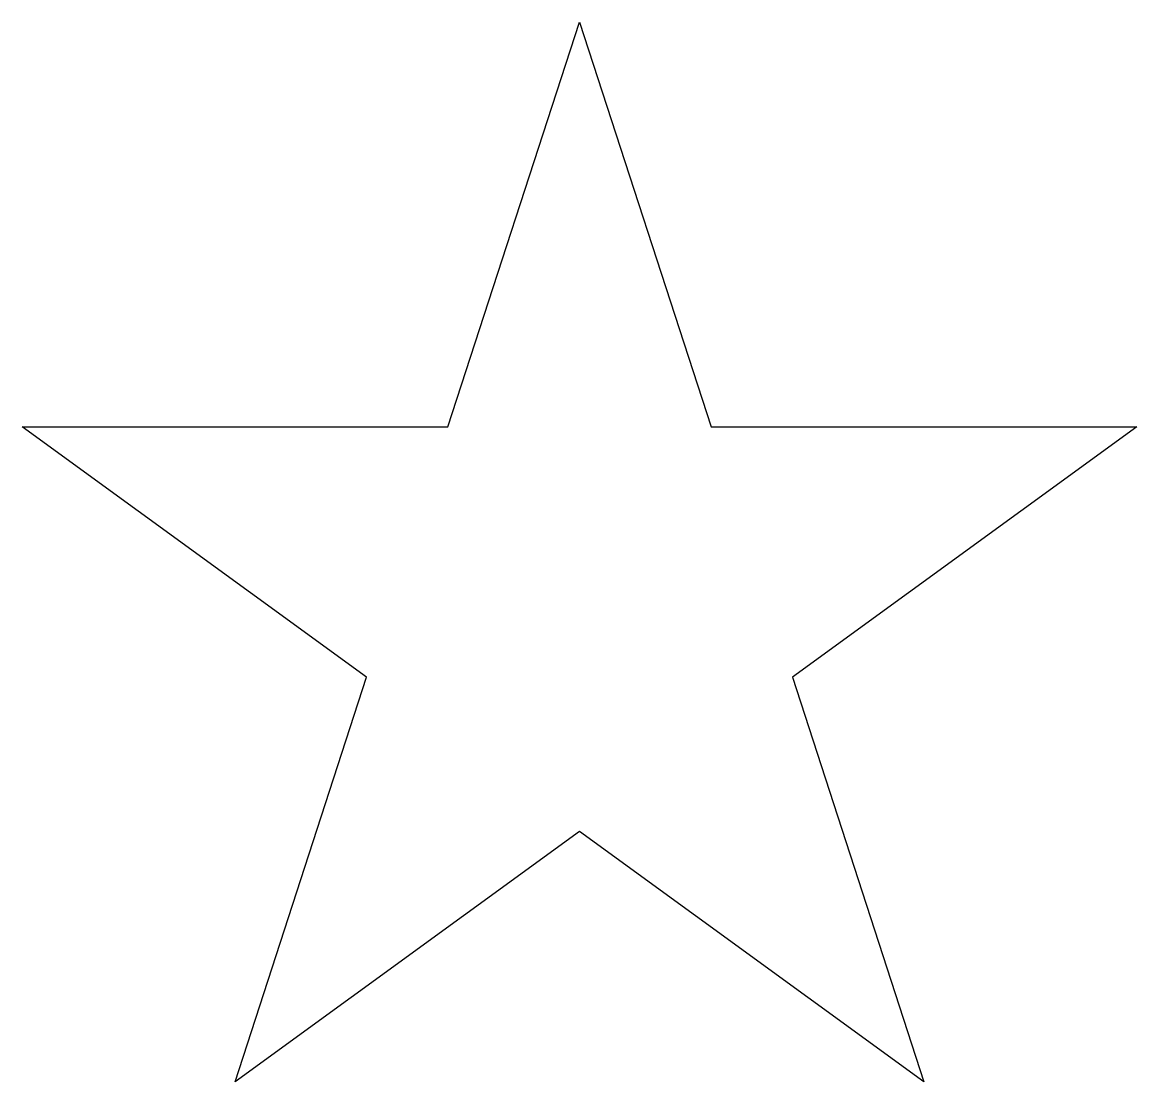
# Model space of a CAD drawing. Extents: x -60 to 60, y -51 to 64.
import ezdxf

# ---------------------------------------------------------------- set-up
doc = ezdxf.new("R2010")
doc.units = 0
doc.layers.add('MODELSKETCH_VISIBLE', color=7, linetype='CONTINUOUS')

msp = doc.modelspace()

# ---------------------------------------------------------------- linework, layer by layer
at = {"layer": 'MODELSKETCH_VISIBLE'}
for p, q in [((-14.26, 19.62), (0, 63.5)), ((0, 63.5), (14.26, 19.62)), ((-60.39, 19.62), (-14.26, 19.62)), ((-23.07, -7.5), (-60.39, 19.62)), ((14.26, 19.62), (60.39, 19.62)), ((60.39, 19.62), (23.07, -7.5)), ((-37.32, -51.37), (-23.07, -7.5)), ((23.07, -7.5), (37.32, -51.37)), ((0, -24.25), (-37.32, -51.37)), ((37.32, -51.37), (0, -24.25))]:
    msp.add_line(p, q, dxfattribs=at)

doc.saveas('drawing.dxf')
